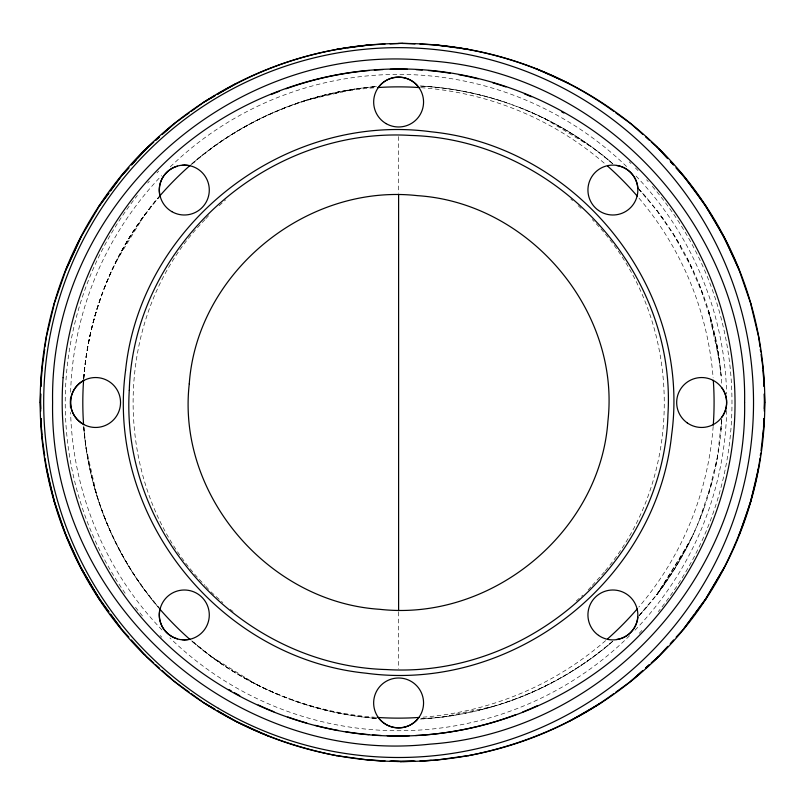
<?xml version="1.0" encoding="UTF-8"?>
<svg xmlns="http://www.w3.org/2000/svg" width="805" height="805" viewBox="0 0 805 805"><rect width="100%" height="100%" fill="white"/><g stroke="black" fill="none" stroke-linecap="round" stroke-linejoin="round"><path stroke-width="0.6" stroke-dasharray="4.03 3.02" d="M721.049 429.82L721.743 419.435M83.73 378.37C85.813 350.708 91.71 323.358 100.917 297.196M83.79 378.239C88.892 311.807 115.608 247.256 159.199 196.843C136.729 223.257 118.566 253.183 105.425 285.272M721.622 419.556L717.436 457.21L715.202 468.641M717.718 455.61L708.38 494.813M712.093 481.722L699.122 520.845M704.063 507.864C692.874 539.149 676.613 568.39 656.628 594.895L687.379 546.434M656.628 594.895L675.415 567.666L693.558 533.715M116.021 261.716L143.381 216.776M638.647 616.137L657.916 593.205L690.167 540.88M657.916 593.205L665.192 583.223M605.39 570.675C688.627 471.388 683.043 312.159 592.228 219.534M647.502 606.195L638.657 616.187A315.691 315.691 0 0 0 721.854 419.435M205.044 219.604C109.078 316.918 109.178 488.132 205.084 585.466M205.879 218.688L210.014 214.11M588.133 589.974L591.444 586.312M592.269 585.396L604.676 571.661M219.171 205.688L225.652 199.841M576.289 600.983L582.77 595.147M612.766 641.263C575.022 674.037 529.448 697.613 480.998 709.819M191.731 164.24C242.969 119.361 308.919 91.83 376.78 86.538A321.094 321.094 0 0 0 191.64 164.119C243.17 119.643 308.858 91.891 376.77 86.588M612.655 641.283C559.334 687.48 490.517 715.182 420.089 719.006A321.165 321.165 0 0 0 612.836 641.344M305.588 100.394L354.925 89.003M421.176 718.855L442.67 717.014L493.847 706.307M442.67 717.014L455.378 715.152M421.176 86.145C450.277 87.725 479.086 93.4 506.667 102.778M376.77 718.412C348.293 716.158 320.159 710.111 293.272 700.451M612.766 163.737C559.545 117.319 490.517 89.888 420.089 85.994A321.165 321.165 0 0 1 612.836 163.656M245.052 678.424C285.433 700.974 330.704 714.659 376.78 718.463A321.094 321.094 0 0 1 191.64 640.881L210.991 656.367L222.079 664.226M519.426 107.437C553.317 120.961 585.014 139.859 612.655 163.717M191.731 640.76C218.276 663.793 248.594 682.238 281.026 695.751M544.603 118.506L592.49 147.516M210.991 656.367L256.876 684.733M230.15 609.305L233.078 611.478M570.815 199.016L572.637 200.676M578.111 205.657L582.669 209.803M210.991 591.876L222.854 602.663M205.919 586.392L210.075 591.041M637.852 187.907L647.502 198.805M638.647 188.863L657.916 211.796L665.192 221.778M159.984 609.093C128.76 573.029 105.797 529.881 93.45 483.795M656.628 210.105L675.415 237.334L680.587 246.048M673.191 233.772L693.558 271.285M687.379 258.566L704.063 297.136M699.122 284.155L712.093 323.278M83.73 426.63C88.802 493.133 115.789 557.563 159.229 608.147A315.63 315.63 0 0 1 83.64 426.64M708.38 310.187L717.436 347.79L721.069 375.472L719.66 362.341L708.38 310.187L717.718 349.39M83.79 426.761L86.055 447.862L96.932 495.81M715.202 336.359L719.66 362.341M86.055 447.862L88.027 459.786M398.606 136.578L398.606 193.17M398.606 611.971L398.606 668.563M726.684 410.399A328.168 328.168 0 0 1 634.763 630.436M629.58 635.688A328.168 328.168 0 0 1 169.845 637.862M162.047 630.023A328.168 328.168 0 0 1 70.588 412.341M70.609 392.226A328.168 328.168 0 0 1 161.594 175.601M170.268 166.877A328.168 328.168 0 0 1 627.367 167.279M636.02 176.013A328.168 328.168 0 0 1 726.663 394.068M652.342 186.347A333.371 333.371 0 0 1 658.309 611.599M641.957 630.426A333.371 333.371 0 0 1 638.516 634.058M161.785 637.208A333.371 333.371 0 0 1 160.034 635.427M142.455 615.936A333.371 333.371 0 0 1 134.697 606.266M125.157 593.265A333.371 333.371 0 0 1 137.353 195.484M147.707 183.057A333.371 333.371 0 0 1 149.358 181.185M156.975 172.894A333.371 333.371 0 0 1 158.706 171.093M629.198 161.815A333.371 333.371 0 0 1 630.999 163.546M635.427 167.943A333.371 333.371 0 0 1 638.053 170.62M646.586 179.756A333.371 333.371 0 0 1 648.246 181.628M713.17 426.398A315.63 315.63 0 0 1 638.798 607.091M605.632 640.619A315.63 315.63 0 0 1 421.87 717.265M375.774 717.315A315.63 315.63 0 0 1 192.003 641.263M158.716 607.815A315.63 315.63 0 0 1 83.77 427.163M83.72 378.602A315.63 315.63 0 0 1 158.897 196.973M191.258 164.381A315.63 315.63 0 0 1 375.019 87.735M421.116 87.685A315.63 315.63 0 0 1 604.887 163.737M638.989 198.141A315.63 315.63 0 0 1 713.119 377.837M83.64 378.36A315.63 315.63 0 0 1 160.014 195.937M638.627 188.843A315.691 315.691 0 0 1 721.854 385.565"/><path stroke-width="1.21" d="M40.25 402.5L40.642 393.816L40.673 411.184M41.719 370.23L40.995 386.37L41.82 370.23L44.698 349.4M761.047 450.699L763.412 429.81M763.522 427.324L763.915 418.64M764.368 408.709L764.649 402.5M763.261 434.77L764.005 418.63M764.327 411.184L764.358 393.816L764.72 402.5M44.949 346.955L46.328 337.144L54.327 303.666M760.051 458.045C754.506 496.242 741.486 533.061 724.188 567.475M760.302 455.6L760.725 453.145M750.673 501.334L758.602 467.856M54.247 303.686L65.779 270.289L80.812 237.525M739.221 534.711L750.743 501.324M65.698 270.309L80.742 237.545L99.387 205.949M705.703 599.031L724.269 567.445L705.613 599.051L695.369 612.977M99.297 205.969L108.816 193.039M99.307 205.989L108.896 193.019M683.656 628.896L693.9 614.96M705.693 599.011L683.707 628.866L676.13 637.168M128.81 167.853L121.273 176.144L110.285 191.047L121.344 176.104L128.87 167.832M132.141 164.19L136.337 159.581M137.997 157.76L146.369 148.543L153.785 141.911L144.427 150.485M131.376 165.075L146.419 148.523M667.768 646.365L656.679 658.379M670.283 643.608L673.624 639.925M162.117 134.445L174.242 123.648L189.245 112.791M615.755 692.209L630.818 681.302L642.883 670.555M163.053 133.64L174.182 123.698M630.818 681.302L641.947 671.36M191.238 111.352L204.329 101.863L214.885 95.745M468.399 755.684C520.402 745.36 570.946 725.204 613.762 693.648M204.289 101.893L214.945 95.725M236.167 83.448L217.028 94.527C267.572 64.048 326.025 46.589 384.981 44.104M600.711 703.107L568.833 721.552M336.591 49.377L345.234 48.169M347.71 47.857L369.948 44.808M468.409 755.623L435.042 760.232L420.019 760.896L431.289 760.333M389.982 43.873L402.5 43.319L415.018 43.873M413.77 761.117L391.23 761.117M415.018 761.128L402.5 761.681L389.982 761.128M398.606 43.369L402.5 43.349M401.524 761.641L400.065 761.641M420.019 44.104C489.209 47.103 557.694 70.649 613.762 111.352M369.948 760.172L384.971 760.836L369.948 760.202L336.591 755.623M435.052 44.808L457.29 47.857M459.766 48.169L468.409 49.377M336.601 755.684C294.66 747.211 253.575 732.932 217.008 710.483M535.828 68.566L568.873 83.499M269.172 736.434L236.127 721.501L217.018 710.453M204.279 703.087L214.905 709.245L204.269 703.107L191.238 693.648M615.755 112.791L630.818 123.698L642.883 134.445M189.245 692.209L174.182 681.302L162.117 670.555M645.6 136.91L649.363 140.271M651.215 141.911L658.641 148.563L667.003 157.76M146.128 656.216L153.785 663.089M155.637 664.729L159.4 668.09M656.679 146.621L667.768 158.635M145.162 655.25L144.437 654.515M672.859 164.19L670.334 161.423L673.624 165.075M676.19 167.853L683.727 176.144L705.703 205.969M676.13 167.832C703.188 197.799 723.695 233.198 739.302 270.309M128.87 637.168L121.273 628.856L110.295 613.933M131.376 639.925L146.419 656.478M108.896 611.981C75.499 566.951 53.482 513.429 44.949 458.045M111.1 614.96L121.344 628.896M108.846 611.961L99.307 599.011L80.731 567.445L99.297 599.031M705.613 205.949L724.279 237.545M724.188 237.525L739.221 270.289L750.753 303.686M80.812 567.475L65.779 534.711L54.257 501.324M750.673 303.666L758.692 337.154L760.051 346.955M46.398 467.856L54.327 501.334M760.302 349.4L760.725 351.855M761.047 354.301L763.271 370.23L764.005 386.37L763.18 370.23M40.995 418.63L41.739 434.77L44.698 455.6M40.351 402.5L40.632 408.709M41.085 418.64L41.478 427.324M41.588 429.81L41.82 434.77M398.606 194.428L398.606 610.713M70.478 407.31A328.168 328.168 0 0 1 70.468 398.515M537.388 705.683A333.371 333.371 0 0 1 522.757 711.972M515.824 714.659A333.371 333.371 0 0 1 415.551 735.518M409.393 735.77A333.371 333.371 0 0 1 387.235 735.75M381.077 735.488A333.371 333.371 0 0 1 372.463 734.925M368.781 734.613A333.371 333.371 0 0 1 345.667 731.715M338.412 730.467A333.371 333.371 0 0 1 315.319 725.375M306.816 723.061A333.371 333.371 0 0 1 287.818 717.003M273.911 711.751A333.371 333.371 0 0 1 258.184 704.928M239.759 695.671A333.371 333.371 0 0 1 234.436 692.723M231.246 690.891A333.371 333.371 0 0 1 229.123 689.654M271.023 94.577A333.371 333.371 0 0 1 279.073 91.368M286.037 88.781A333.371 333.371 0 0 1 369.364 70.488M374.285 70.085A333.371 333.371 0 0 1 382.898 69.572M390.284 69.3A333.371 333.371 0 0 1 407.521 69.321M416.145 69.663A333.371 333.371 0 0 1 422.293 70.045M428.431 70.538A333.371 333.371 0 0 1 450.337 73.235M458.8 74.684A333.371 333.371 0 0 1 478.24 78.85M492.811 82.784A333.371 333.371 0 0 1 505.892 86.93M524.447 93.863A333.371 333.371 0 0 1 531.29 96.741M561.709 111.825A333.371 333.371 0 0 1 563.842 113.032M713.3 380.302A315.63 315.63 0 0 1 713.26 425.181M637.188 608.962A315.63 315.63 0 0 1 607.503 638.969M419.435 717.436A315.63 315.63 0 0 1 376.992 717.406M190.141 639.633A315.63 315.63 0 0 1 159.531 608.761M83.589 424.698A315.63 315.63 0 0 1 83.629 379.819M159.702 196.038A315.63 315.63 0 0 1 190.322 165.206M377.465 87.564A315.63 315.63 0 0 1 419.898 87.594M607.684 166.182A315.63 315.63 0 0 1 637.359 196.239M83.529 424.265A24.824 24.824 0 0 1 83.529 380.574M177.442 166.192A24.955 24.955 0 0 0 159.199 190.04A24.653 24.653 0 0 0 159.984 195.907M182.091 165.357A24.955 24.955 0 0 1 184.335 165.267M184.335 165.196A25.267 25.267 0 0 1 189.809 165.8M721.894 387.839A24.713 24.713 0 0 1 721.894 417.121M417.604 719.177A25.146 25.146 0 0 1 398.606 727.79A25.136 25.136 0 0 1 379.195 718.684M189.809 639.2A25.267 25.267 0 0 1 184.335 639.804M184.335 639.734A24.955 24.955 0 0 1 182.081 639.643M177.442 638.808A24.955 24.955 0 0 1 159.199 614.96A24.653 24.653 0 0 1 159.984 609.093M417.604 85.823A25.146 25.146 0 0 0 398.606 77.21A25.136 25.136 0 0 0 379.195 86.316M616.62 165.518A24.965 24.965 0 0 1 637.902 187.897M637.902 617.103A24.965 24.965 0 0 1 616.62 639.482M144.236 654.717A357.631 357.631 90 0 1 144.236 150.283M398.606 761.5A363.679 363.679 0 0 1 146.299 656.528M656.749 658.45A363.769 363.769 0 0 1 402.5 761.52M658.762 148.412A357.38 357.38 0 0 1 658.762 656.588M402.5 43.48A363.769 363.769 0 0 1 656.749 146.55M146.299 148.472A363.679 363.679 0 0 1 398.606 43.5M129.273 390.345C120.247 534.862 242.134 665.584 386.34 669.549C530.324 678.555 663.652 559.475 667.939 414.656C676.975 270.138 555.078 139.416 410.872 135.451C266.888 126.445 133.56 245.525 129.273 390.345M744.605 402.5C747.754 575.796 602.885 732.067 430.222 744.132C233.802 765.847 49.004 601.023 52.607 402.5C49.004 203.977 233.802 39.153 430.222 60.868C602.885 72.933 747.754 229.204 744.605 402.5M63.092 377.706C56.602 463.579 85.25 550.982 140.744 616.761C198.644 685.146 284.266 728.575 373.601 735.166C459.987 741.566 548.004 713.441 614.708 658.178C683.254 601.164 727.458 516.277 734.12 427.294C740.62 341.421 711.962 254.018 656.478 188.239C598.568 119.854 512.946 76.425 423.621 69.834C337.235 63.434 249.208 91.559 182.504 146.822C113.958 203.836 69.753 288.723 63.092 377.706M189.266 383.824C176.617 494.974 268.588 602.14 379.698 609.305C490.416 621.812 600.117 532.87 607.916 421.136C620.554 309.985 528.583 202.81 417.473 195.655C306.755 183.148 197.054 272.09 189.266 383.824M125.59 370.29C105.556 516.609 219.805 658.581 366.134 673.211C512 692.964 656.417 581.643 671.652 434.71C691.686 288.391 577.437 146.419 431.098 131.789C285.242 112.036 140.825 223.357 125.59 370.29M159.4 136.91L155.627 140.251L159.34 136.961M649.373 664.749L645.6 668.09L649.363 664.729M658.651 656.457L651.215 663.089L658.641 656.437M218.346 708.309A354.914 354.914 0 0 0 753.51 405.821A354.914 354.914 0 0 0 223.961 93.601A354.914 354.914 0 0 0 218.346 708.309M81.225 422.917A24.955 24.955 0 0 0 120.438 404.724A24.955 24.955 0 0 0 85.078 379.859A24.955 24.955 0 0 0 81.225 422.917M171.857 211.655A24.955 24.955 0 0 0 209.29 190.05A24.955 24.955 0 0 0 171.857 168.436A24.955 24.955 0 0 0 171.857 211.655M386.128 123.638A24.955 24.955 0 0 0 423.561 102.044A24.955 24.955 0 0 0 386.138 80.43A24.955 24.955 0 0 0 386.128 123.638M598.528 210.457A24.955 24.955 0 0 0 637.741 192.264A24.955 24.955 0 0 0 602.382 167.41A24.955 24.955 0 0 0 598.528 210.457M687.279 422.917A24.955 24.955 0 0 0 726.492 404.724A24.955 24.955 0 0 0 691.133 379.859A24.955 24.955 0 0 0 687.279 422.917M598.528 635.366A24.955 24.955 0 0 0 637.741 617.173A24.955 24.955 0 0 0 602.382 592.319A24.955 24.955 0 0 0 598.528 635.366M386.128 724.57A24.955 24.955 0 0 0 423.561 702.956A24.955 24.955 0 0 0 386.128 681.342A24.955 24.955 0 0 0 386.128 724.57M169.976 635.366A24.955 24.955 0 0 0 209.189 617.173A24.955 24.955 0 0 0 173.83 592.319A24.955 24.955 0 0 0 169.976 635.366"/></g></svg>
